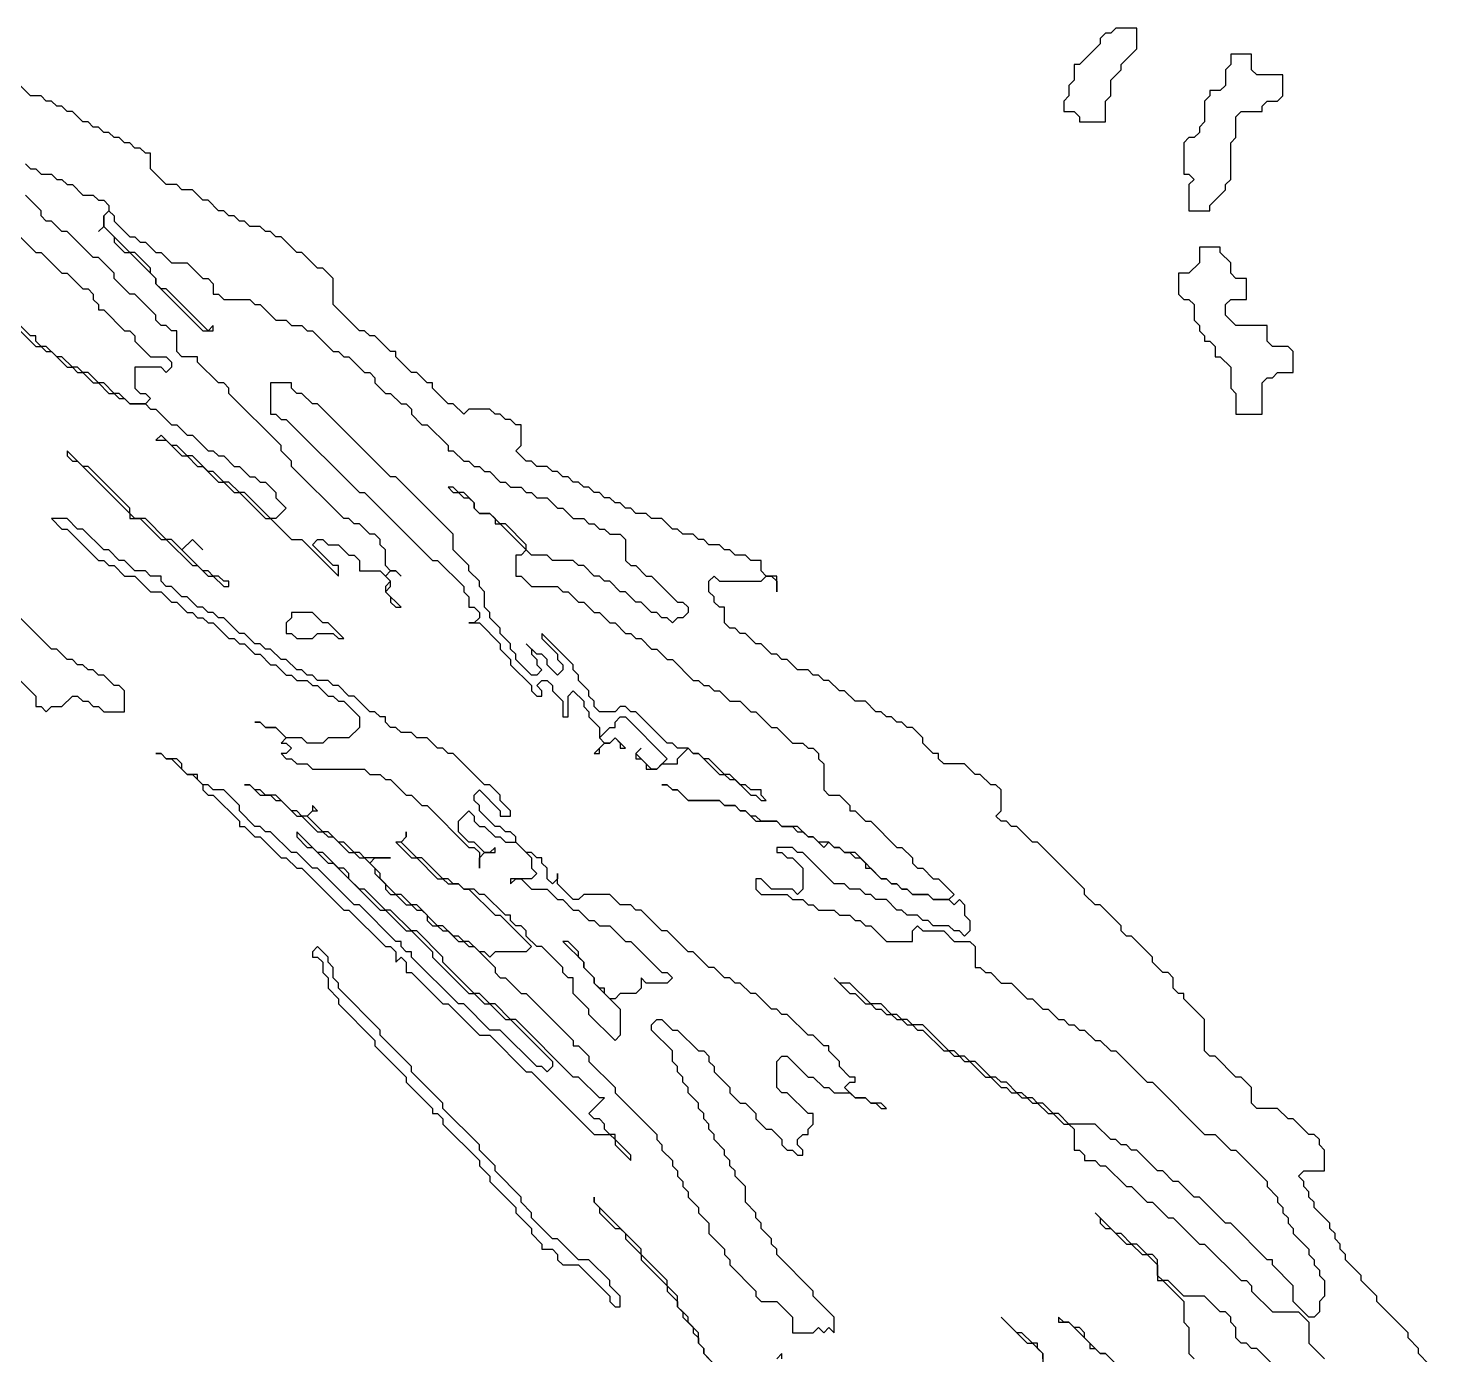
# Model space of a CAD drawing. Header units: metres. Extents: x 0 to 500, y 0 to 703.
# Drawn here: x 241.69 to 275.25, y 601.59 to 633.38 of the extents above; entities that cross this region are included whole.
import ezdxf

# ---------------------------------------------------------------- set-up
doc = ezdxf.new("R2010")
doc.units = ezdxf.units.M

msp = doc.modelspace()

# ---------------------------------------------------------------- linework, layer by layer
for points in [[(267.75, 633.375), (267.625, 633.25), (267.5, 633.25), (267.375, 633.125), (267.375, 633), (266.875, 632.5), (266.75, 632.5), (266.75, 632.125), (266.625, 632), (266.625, 631.75), (266.5, 631.625), (266.5, 631.375), (266.75, 631.375), (266.875, 631.25), (266.875, 631.125), (267.5, 631.125), (267.5, 631.625), (267.625, 631.75), (267.625, 632.125), (267.875, 632.375), (267.875, 632.5), (268.25, 632.875), (268.25, 633.375)], [(270.5, 632.75), (270.5, 632.5), (270.375, 632.375), (270.375, 632), (270.25, 631.875), (270, 631.875), (270, 631.75), (269.875, 631.625), (269.875, 631.125), (269.75, 631), (269.75, 630.875), (269.625, 630.75), (269.5, 630.75), (269.375, 630.625), (269.375, 629.875), (269.5, 629.875), (269.625, 629.75), (269.5, 629.625), (269.5, 629), (270, 629), (270, 629.125), (270.375, 629.5), (270.375, 629.625), (270.5, 629.75), (270.5, 630.625), (270.625, 630.75), (270.625, 631.25), (270.75, 631.375), (271.25, 631.375), (271.25, 631.5), (271.375, 631.625), (271.625, 631.625), (271.75, 631.75), (271.75, 632.25), (271.125, 632.25), (271, 632.375), (271, 632.75)], [(269.75, 628.125), (269.75, 627.75), (269.5, 627.5), (269.25, 627.5), (269.25, 627), (269.375, 626.875), (269.5, 626.875), (269.625, 626.75), (269.625, 626.375), (269.75, 626.25), (269.75, 626.125), (269.875, 626), (269.875, 625.875), (270, 625.875), (270.125, 625.75), (270.125, 625.5), (270.25, 625.5), (270.5, 625.25), (270.5, 624.75), (270.625, 624.625), (270.625, 624.125), (271.25, 624.125), (271.25, 624.875), (271.375, 625), (271.5, 625), (271.625, 625.125), (272, 625.125), (272, 625.625), (271.875, 625.75), (271.5, 625.75), (271.375, 625.875), (271.375, 626.25), (270.625, 626.25), (270.375, 626.5), (270.375, 626.75), (270.5, 626.875), (270.875, 626.875), (270.875, 627.375), (270.625, 627.375), (270.5, 627.5), (270.5, 627.75), (270.25, 628), (270.25, 628.125)], [(247.5, 624.875), (247.5, 624.125), (247.625, 624.125), (247.75, 624), (247.875, 624), (249.625, 622.25), (249.75, 622.25), (251.375, 620.625), (251.5, 620.625), (252.125, 620), (252.125, 619.875), (252.25, 619.75), (252.25, 619.5), (252.375, 619.5), (252.5, 619.375), (252.5, 619.25), (252.375, 619.125), (252.25, 619.125), (252.5, 619.125), (253, 618.625), (253, 618.5), (253.25, 618.25), (253.25, 618.125), (253.75, 617.625), (253.75, 617.5), (253.875, 617.375), (254, 617.375), (254, 617.5), (253.875, 617.625), (254, 617.75), (254.125, 617.75), (254.25, 617.625), (254.25, 617.5), (254.5, 617.25), (254.5, 616.875), (254.625, 616.875), (254.625, 617.375), (254.75, 617.5), (255, 617.25), (255, 617.125), (255.125, 617), (255.125, 616.875), (255.375, 616.625), (255.375, 616.375), (255.5, 616.25), (255.25, 616), (255.375, 616), (255.375, 616.125), (255.5, 616.25), (255.625, 616.25), (255.75, 616.375), (255.875, 616.25), (255.875, 616.125), (256, 616.125), (255.75, 616.375), (255.625, 616.25), (255.5, 616.25), (255.375, 616.375), (255.625, 616.625), (255.75, 616.625), (255.75, 616.75), (255.875, 616.875), (256, 616.875), (257, 615.875), (256.75, 615.625), (256.625, 615.625), (256.25, 616), (256.375, 616.125), (256.25, 616), (256.25, 615.875), (256.375, 615.875), (256.5, 615.75), (256.5, 615.625), (256.75, 615.625), (256.875, 615.75), (257.25, 615.75), (257.25, 615.875), (257.5, 616.125), (257.625, 616), (257.75, 616), (258.25, 615.5), (258.375, 615.5), (258.5, 615.375), (258.625, 615.375), (259, 615), (259.125, 615), (259.25, 614.875), (259.375, 614.875), (259.25, 615), (259.25, 615.125), (259, 615.125), (258.875, 615.25), (258.75, 615.25), (258.5, 615.5), (258.375, 615.5), (258, 615.875), (257.875, 615.875), (257.75, 616), (257.625, 616), (257.5, 616.125), (257.25, 616.125), (257.125, 616.25), (257, 616.25), (256.25, 617), (256.125, 617), (256, 617.125), (255.875, 617.125), (255.75, 617), (255.375, 617), (255.25, 617.125), (255.25, 617.25), (255.125, 617.375), (255.125, 617.5), (254.875, 617.75), (254.875, 617.875), (254.75, 618), (254.75, 618.125), (254, 618.875), (254, 618.75), (254.375, 618.375), (254.375, 618.25), (254.5, 618.125), (254.5, 618), (254.375, 617.875), (254.125, 618.125), (254.125, 618.25), (254, 618.375), (253.875, 618.375), (253.625, 618.625), (253.75, 618.5), (253.75, 618.375), (253.875, 618.25), (253.875, 618.125), (254, 618), (253.875, 617.875), (253.75, 617.875), (253.375, 618.25), (253.375, 618.375), (253.25, 618.5), (253.25, 618.625), (253, 618.875), (253, 619), (252.75, 619.25), (252.75, 619.375), (252.625, 619.5), (252.625, 619.875), (252.5, 620), (252.5, 620.125), (252.25, 620.375), (252.25, 620.5), (251.875, 620.875), (251.875, 621.25), (250.5, 622.625), (250.375, 622.625), (248.625, 624.375), (248.5, 624.375), (248.25, 624.625), (248.125, 624.625), (248, 624.75), (248, 624.875)], [(242.625, 623.25), (242.625, 623.125), (242.75, 623), (242.875, 623), (244.125, 621.75), (244.125, 621.625), (244.375, 621.625), (244.875, 621.125), (245, 621.125), (245.625, 620.5), (245.75, 620.5), (246, 620.25), (246.125, 620.25), (246.375, 620), (246.5, 620), (246.5, 620.125), (246.375, 620.125), (246.25, 620.25), (246.125, 620.25), (246, 620.375), (245.875, 620.375), (245.375, 620.875), (245.625, 621.125), (245.875, 620.875), (245.625, 621.125), (245.375, 620.875), (245.125, 621.125), (245, 621.125), (244.5, 621.625), (244.25, 621.625), (244.125, 621.75), (244.125, 621.875), (243.125, 622.875), (243, 622.875)], [(242.25, 621.625), (242.5, 621.375), (242.625, 621.375), (243.375, 620.625), (243.5, 620.625), (243.625, 620.5), (243.75, 620.5), (244, 620.25), (244.25, 620.25), (244.625, 619.875), (244.875, 619.875), (245.125, 619.625), (245.25, 619.625), (245.5, 619.375), (245.625, 619.375), (245.75, 619.25), (245.875, 619.25), (246, 619.125), (246.125, 619.125), (246.5, 618.75), (246.625, 618.75), (246.75, 618.625), (246.875, 618.625), (247.125, 618.375), (247.25, 618.375), (247.5, 618.125), (247.625, 618.125), (247.875, 617.875), (248, 617.875), (248.125, 617.75), (248.375, 617.75), (248.5, 617.625), (248.625, 617.625), (248.875, 617.375), (249, 617.375), (249.125, 617.25), (249.25, 617.25), (249.625, 616.875), (249.625, 616.625), (249.375, 616.375), (248.875, 616.375), (248.75, 616.25), (248.375, 616.25), (248.25, 616.375), (247.875, 616.375), (247.625, 616.625), (247.375, 616.625), (247.25, 616.75), (247.125, 616.75), (247.25, 616.75), (247.375, 616.625), (247.625, 616.625), (247.875, 616.375), (247.75, 616.25), (247.875, 616.25), (248, 616.125), (247.875, 616), (247.75, 616), (247.875, 615.875), (248, 615.875), (248.125, 615.75), (248.375, 615.75), (248.5, 615.625), (249.75, 615.625), (249.875, 615.5), (250.125, 615.5), (250.25, 615.375), (250.375, 615.375), (250.75, 615), (250.875, 615), (251.125, 614.75), (251.25, 614.75), (252.25, 613.75), (252.375, 613.75), (252.5, 613.625), (252.5, 613.25), (252.5, 613.5), (252.625, 613.625), (252.875, 613.625), (252.875, 613.75), (252.75, 613.625), (252.625, 613.625), (252.375, 613.875), (252.25, 613.875), (252, 614.125), (252, 614.375), (252.25, 614.625), (252.375, 614.5), (252.375, 614.375), (252.5, 614.25), (252.625, 614.25), (252.875, 614), (253, 614), (253.125, 613.875), (253.375, 613.875), (253.75, 613.5), (253.75, 613.25), (253.875, 613.125), (253.75, 613), (253.25, 613), (253.25, 612.875), (253.375, 613), (253.5, 613), (253.75, 612.75), (254.125, 612.75), (254.375, 612.5), (254.5, 612.5), (254.75, 612.25), (254.875, 612.25), (255.125, 612), (255.25, 612), (255.375, 611.875), (255.625, 611.875), (256, 611.5), (256.125, 611.5), (256.875, 610.75), (257, 610.75), (257.125, 610.625), (257, 610.5), (256.5, 610.5), (256.375, 610.625), (256.375, 610.375), (256.25, 610.25), (255.875, 610.25), (255.75, 610.125), (255.625, 610.125), (255.5, 610.25), (255.5, 610.375), (255.375, 610.375), (255.25, 610.5), (255.25, 610.625), (255, 610.875), (255, 611), (254.875, 611.125), (254.875, 611.25), (254.625, 611.5), (254.5, 611.5), (255, 611), (255, 610.875), (255.25, 610.625), (255.25, 610.5), (255.875, 609.875), (255.875, 609.25), (255.75, 609.125), (255.125, 609.75), (255.125, 609.875), (254.75, 610.25), (254.75, 610.625), (254.625, 610.625), (254.5, 610.75), (254.5, 610.875), (254, 611.375), (253.875, 611.375), (253.625, 611.625), (253.625, 611.75), (253.5, 611.875), (253.375, 611.875), (253.25, 612), (253.25, 612.125), (253.125, 612.125), (252.625, 612.625), (252.5, 612.625), (252.375, 612.75), (252.125, 612.75), (252, 612.875), (251.875, 612.875), (251.75, 613), (251.625, 613), (251.125, 613.5), (251, 613.5), (250.625, 613.875), (250.75, 614), (250.75, 614.125), (250.75, 614), (250.625, 613.875), (250.5, 613.875), (250.875, 613.5), (251, 613.5), (251.5, 613), (251.625, 613), (251.75, 612.875), (252, 612.875), (252.125, 612.75), (252.25, 612.75), (252.875, 612.125), (253, 612.125), (253.75, 611.375), (253.625, 611.25), (252.875, 611.25), (252.75, 611.125), (252.625, 611.25), (252.5, 611.25), (252.25, 611.5), (252.125, 611.5), (252, 611.625), (251.875, 611.625), (251.625, 611.875), (251.5, 611.875), (251, 612.375), (250.875, 612.375), (250.625, 612.625), (250.5, 612.625), (250.125, 613), (250.125, 613.125), (249.875, 613.375), (250, 613.5), (250.375, 613.5), (249.75, 613.5), (249.625, 613.625), (249.5, 613.625), (249.25, 613.875), (249.125, 613.875), (248.875, 614.125), (248.75, 614.125), (248.375, 614.5), (248.5, 614.625), (248.625, 614.625), (248.5, 614.75), (248.5, 614.625), (248.375, 614.5), (248.25, 614.5), (248.125, 614.625), (248, 614.625), (247.625, 615), (247.375, 615), (247.25, 615.125), (247.125, 615.125), (247, 615.25), (246.875, 615.25), (247, 615.25), (247.25, 615), (247.5, 615), (247.625, 614.875), (247.75, 614.875), (248.125, 614.5), (248.25, 614.5), (248.625, 614.125), (248.75, 614.125), (248.875, 614), (249, 614), (249.375, 613.625), (249.5, 613.625), (249.625, 613.5), (249.75, 613.5), (250, 613.25), (250, 613.125), (250.25, 612.875), (250.25, 612.75), (250.375, 612.625), (250.5, 612.625), (250.75, 612.375), (250.875, 612.375), (251, 612.25), (251.125, 612.25), (251.25, 612.125), (251.25, 612), (251.375, 611.875), (251.5, 611.875), (251.625, 611.75), (251.75, 611.75), (252, 611.5), (252.125, 611.5), (252.25, 611.375), (252.375, 611.375), (252.875, 610.875), (252.875, 610.75), (253, 610.625), (253.125, 610.625), (253.5, 610.25), (253.625, 610.25), (254.75, 609.125), (254.75, 609), (254.875, 609), (255.125, 608.75), (255.125, 608.625), (255.75, 608), (255.75, 607.875), (256.75, 606.875), (256.75, 606.75), (256.875, 606.625), (256.875, 606.5), (257.125, 606.25), (257.125, 606.125), (257.25, 606), (257.25, 605.875), (257.375, 605.75), (257.375, 605.625), (257.5, 605.5), (257.5, 605.375), (257.75, 605.125), (257.75, 605), (258, 604.75), (258, 604.5), (258.375, 604.125), (258.375, 604), (258.5, 603.875), (258.5, 603.75), (259.125, 603.125), (259.125, 603), (259.25, 602.875), (259.625, 602.875), (260, 602.5), (260, 602.125), (260.5, 602.125), (260.625, 602.25), (260.75, 602.125), (260.875, 602.25), (261, 602.125), (261, 602.5), (260.5, 603), (260.5, 603.125), (259.625, 604), (259.625, 604.125), (259.5, 604.25), (259.5, 604.375), (259.25, 604.625), (259.25, 604.75), (259.125, 604.875), (259.125, 605), (258.875, 605.25), (258.875, 605.625), (258.625, 605.875), (258.625, 606), (258.5, 606.125), (258.5, 606.25), (258.375, 606.375), (258.375, 606.5), (258.125, 606.75), (258.125, 606.875), (258, 607), (258, 607.125), (257.875, 607.25), (257.875, 607.375), (257.75, 607.5), (257.75, 607.625), (257.5, 607.875), (257.5, 608), (257.375, 608.125), (257.375, 608.25), (257.25, 608.375), (257.25, 608.5), (257.125, 608.625), (257.125, 608.875), (256.625, 609.375), (256.625, 609.5), (256.75, 609.625), (256.875, 609.625), (257.125, 609.375), (257.25, 609.375), (257.75, 608.875), (257.875, 608.875), (258, 608.75), (258, 608.625), (258.125, 608.5), (258.125, 608.375), (258.5, 608), (258.5, 607.875), (258.75, 607.625), (258.875, 607.625), (259.125, 607.375), (259.125, 607.25), (259.375, 607), (259.5, 607), (259.75, 606.75), (259.75, 606.625), (259.875, 606.5), (260, 606.5), (260.125, 606.375), (260.25, 606.375), (260.25, 606.5), (260.125, 606.625), (260.125, 606.75), (260.25, 606.875), (260.375, 606.875), (260.375, 607), (260.5, 607.125), (260.5, 607.375), (260.375, 607.375), (259.875, 607.875), (259.75, 607.875), (259.625, 608), (259.625, 608.625), (259.75, 608.75), (259.875, 608.75), (260.375, 608.25), (260.5, 608.25), (260.75, 608), (260.875, 608), (261, 607.875), (261.375, 607.875), (261.5, 607.75), (261.75, 607.75), (261.875, 607.625), (262, 607.625), (262.125, 607.5), (262.25, 607.5), (262.125, 607.625), (261.875, 607.625), (261.75, 607.75), (261.5, 607.75), (261.25, 608), (261.375, 608.125), (261.5, 608.125), (261.5, 608.25), (261.375, 608.25), (261.125, 608.5), (261.125, 608.625), (260.875, 608.875), (260.875, 609), (260.75, 609), (260.5, 609.25), (260.375, 609.25), (259.875, 609.75), (259.75, 609.75), (259.625, 609.875), (259.5, 609.875), (259.125, 610.25), (259, 610.25), (258.75, 610.5), (258.625, 610.5), (258.5, 610.625), (258.375, 610.625), (258.125, 610.875), (258, 610.875), (257.625, 611.25), (257.5, 611.25), (257, 611.75), (256.875, 611.75), (256.375, 612.25), (256.25, 612.25), (256.125, 612.375), (255.875, 612.375), (255.625, 612.625), (255, 612.625), (254.875, 612.5), (254.75, 612.5), (254.375, 612.875), (254.375, 613.125), (254.375, 613), (254.25, 612.875), (254.125, 613), (254.125, 613.25), (254, 613.375), (254, 613.5), (253.875, 613.5), (253.75, 613.625), (253.625, 613.625), (253.375, 613.875), (253.375, 614), (253.25, 614.125), (253.125, 614.125), (253, 614.25), (252.875, 614.25), (252.5, 614.625), (252.5, 614.75), (252.375, 614.875), (252.375, 615), (252.5, 615.125), (253, 614.625), (253, 614.5), (253.25, 614.5), (253.25, 614.625), (253, 614.875), (253, 615), (252.75, 615.25), (252.625, 615.25), (251.875, 616), (251.75, 616), (251.625, 616.125), (251.5, 616.125), (251.25, 616.375), (251, 616.375), (250.875, 616.5), (250.625, 616.5), (250.5, 616.625), (250.375, 616.625), (250.25, 616.75), (250.25, 616.875), (250.125, 616.875), (250, 617), (249.875, 617), (249.5, 617.375), (249.375, 617.375), (249.125, 617.625), (249, 617.625), (248.875, 617.75), (248.625, 617.75), (248.5, 617.875), (248.375, 617.875), (248.25, 618), (248.125, 618), (247.875, 618.25), (247.75, 618.25), (247.5, 618.5), (247.375, 618.5), (247.25, 618.625), (247.125, 618.625), (246.875, 618.875), (246.75, 618.875), (246.375, 619.25), (246.25, 619.25), (246.125, 619.375), (246, 619.375), (245.875, 619.5), (245.75, 619.5), (245.5, 619.75), (245.375, 619.75), (245.125, 620), (245, 620), (244.875, 620.125), (244.875, 620.25), (244.625, 620.25), (244.5, 620.375), (244.25, 620.375), (244, 620.625), (243.875, 620.625), (243.625, 620.875), (243.5, 620.875), (243, 621.375), (242.875, 621.375), (242.625, 621.625)], [(248, 619.375), (248, 619.25), (247.875, 619.125), (247.875, 618.875), (248, 618.875), (248.125, 618.75), (248.5, 618.75), (248.625, 618.875), (249, 618.875), (249.125, 618.75), (249.25, 618.75), (248.875, 619.125), (248.75, 619.125), (248.5, 619.375)], [(244.75, 616), (244.875, 616), (245, 615.875), (245.125, 615.875), (245.5, 615.5), (245.625, 615.5), (245.875, 615.25), (245.875, 615.125), (246, 615), (246.125, 615), (246.75, 614.375), (246.75, 614.25), (246.875, 614.25), (247.125, 614), (247.25, 614), (247.75, 613.5), (247.875, 613.5), (248.125, 613.25), (248.25, 613.25), (249.25, 612.25), (249.375, 612.25), (250.25, 611.375), (250.375, 611.375), (250.5, 611.25), (250.5, 611), (250.625, 611.125), (250.75, 611), (250.75, 610.75), (250.875, 610.75), (251.625, 610), (251.75, 610), (252.5, 609.25), (252.75, 609.25), (253.625, 608.375), (253.75, 608.375), (255.25, 606.875), (255.625, 606.875), (255.75, 606.75), (255.75, 606.625), (256.125, 606.25), (256.125, 606.375), (255.75, 606.75), (255.75, 606.875), (255.625, 606.875), (255.5, 607), (255.5, 607.125), (255.375, 607.25), (255.25, 607.25), (255.125, 607.375), (255.5, 607.75), (255.375, 607.75), (254.875, 608.25), (254.75, 608.25), (253.375, 609.625), (253.25, 609.625), (252.875, 610), (252.75, 610), (252.5, 610.25), (252.375, 610.25), (251.625, 611), (251.625, 611.125), (251, 611.75), (250.875, 611.75), (250.375, 612.25), (250.25, 612.25), (249.75, 612.75), (249.625, 612.75), (249.375, 613), (249.375, 613.125), (249.25, 613.25), (249.125, 613.25), (248.75, 613.625), (248.625, 613.625), (248.125, 614.125), (248.125, 614), (248.375, 613.75), (248.5, 613.75), (248.875, 613.375), (249, 613.375), (250.125, 612.25), (250.25, 612.25), (250.75, 611.75), (250.875, 611.75), (251.375, 611.25), (251.375, 611.125), (252.25, 610.25), (252.375, 610.25), (252.625, 610), (252.75, 610), (253.125, 609.625), (253.25, 609.625), (254.25, 608.625), (254.25, 608.5), (254.125, 608.375), (254, 608.5), (253.875, 608.5), (253, 609.375), (252.75, 609.375), (252.125, 610), (252, 610), (250.875, 611.125), (250.875, 611.25), (250.75, 611.25), (250.625, 611.375), (250.625, 611.5), (250.5, 611.5), (249.625, 612.375), (249.5, 612.375), (248.625, 613.25), (248.5, 613.25), (248.125, 613.625), (248, 613.625), (247.5, 614.125), (247.375, 614.125), (247.25, 614.25), (247.125, 614.25), (246.75, 614.625), (246.75, 614.75), (246.375, 615.125), (246.125, 615.125), (246, 615.25), (245.875, 615.25), (245.75, 615.375), (245.75, 615.5), (245.5, 615.5), (245.375, 615.625), (245.375, 615.75), (245.25, 615.875), (245, 615.875), (244.875, 616)], [(248.625, 611.375), (248.5, 611.25), (248.5, 611.125), (248.625, 611.125), (248.75, 611), (248.75, 610.75), (248.875, 610.625), (248.875, 610.375), (249.125, 610.125), (249.125, 610), (250, 609.125), (250, 609), (250.75, 608.25), (250.75, 608.125), (251.375, 607.5), (251.375, 607.375), (251.5, 607.375), (251.625, 607.25), (251.625, 607.125), (252.5, 606.25), (252.5, 606.125), (252.75, 605.875), (252.75, 605.75), (253.375, 605.125), (253.375, 605), (253.75, 604.625), (253.75, 604.5), (254, 604.25), (254, 604.125), (254.25, 604.125), (254.375, 604), (254.375, 603.875), (254.5, 603.75), (254.875, 603.75), (255.625, 603), (255.625, 602.875), (255.75, 602.75), (255.875, 602.75), (255.875, 603), (255.625, 603.25), (255.625, 603.375), (255.125, 603.875), (254.875, 603.875), (254.375, 604.375), (254.25, 604.375), (253.75, 604.875), (253.75, 605), (253.5, 605.25), (253.5, 605.375), (252.875, 606), (252.875, 606.125), (252.5, 606.5), (252.5, 606.625), (251.625, 607.5), (251.625, 607.625), (250.875, 608.375), (250.875, 608.5), (250.125, 609.25), (250.125, 609.375), (249.125, 610.375), (249.125, 610.5), (249, 610.625), (249, 610.875), (248.875, 611), (248.875, 611.125)]]:
    msp.add_lwpolyline(points, close=True)
for points in [[(275.25, 601.375), (275, 601.625), (275, 601.75), (274.75, 602), (274.75, 602.125), (274, 602.875), (274, 603), (273.625, 603.375), (273.625, 603.5), (273.25, 603.875), (273.25, 604), (273.125, 604.125), (273.125, 604.25), (273, 604.375), (273, 604.5), (272.875, 604.625), (272.875, 604.75), (272.5, 605.125), (272.5, 605.25), (272.375, 605.375), (272.375, 605.5), (272.25, 605.625), (272.25, 605.75), (272.125, 605.875), (272.25, 606), (272.75, 606), (272.75, 606.5), (272.625, 606.625), (272.625, 606.75), (272.5, 606.875), (272.375, 606.875), (272, 607.25), (271.875, 607.25), (271.625, 607.5), (271.125, 607.5), (271, 607.625), (271, 608), (270.75, 608.25), (270.625, 608.25), (270.125, 608.75), (270, 608.75), (269.875, 608.875), (269.875, 609.625), (269.375, 610.125), (269.375, 610.25), (269.25, 610.25), (269.125, 610.375), (269.125, 610.625), (269, 610.75), (268.875, 610.75), (268.625, 611), (268.625, 611.125), (268.125, 611.625), (268, 611.625), (267.875, 611.75), (267.875, 611.875), (267.375, 612.375), (267.25, 612.375), (267, 612.625), (267, 612.75), (265.875, 613.875), (265.75, 613.875), (265.375, 614.25), (265.25, 614.25), (265.125, 614.375), (265, 614.375), (264.875, 614.5), (265, 614.625), (265, 615.125), (264.875, 615.25), (264.75, 615.25), (264.5, 615.5), (264.375, 615.5), (264.125, 615.75), (263.625, 615.75), (263.5, 615.875), (263.5, 616), (263.375, 616), (263.125, 616.25), (263.125, 616.375), (262.875, 616.625), (262.75, 616.625), (262.625, 616.75), (262.5, 616.75), (262.375, 616.875), (262.25, 616.875), (262.125, 617), (262, 617), (261.75, 617.25), (261.5, 617.25), (261.25, 617.5), (261.125, 617.5), (260.875, 617.75), (260.75, 617.75), (260.625, 617.875), (260.5, 617.875), (260.375, 618), (260.125, 618), (259.875, 618.25), (259.75, 618.25), (259.625, 618.375), (259.5, 618.375), (259.25, 618.625), (259.125, 618.625), (258.875, 618.875), (258.75, 618.875), (258.625, 619), (258.5, 619), (258.375, 619.125), (258.375, 619.5), (258.25, 619.5), (258.125, 619.625), (258.125, 619.75), (258, 619.875), (258, 620.125), (258.125, 620.25), (258.25, 620.125), (259.25, 620.125), (259.375, 620.25), (259.5, 620.25), (259.625, 620.125), (259.625, 619.875), (259.625, 620.25), (259.375, 620.25), (259.25, 620.375), (259.25, 620.625), (259, 620.625), (258.875, 620.75), (258.625, 620.75), (258.5, 620.875), (258.375, 620.875), (258.25, 621), (258, 621), (257.875, 621.125), (257.75, 621.125), (257.625, 621.25), (257.375, 621.25), (257.25, 621.375), (257.125, 621.375), (256.875, 621.625), (256.625, 621.625), (256.5, 621.75), (256.25, 621.75), (256.125, 621.875), (256, 621.875), (255.875, 622), (255.75, 622), (255.625, 622.125), (255.5, 622.125), (255.375, 622.25), (255.25, 622.25), (255.125, 622.375), (255, 622.375), (254.875, 622.5), (254.75, 622.5), (254.625, 622.625), (254.5, 622.625), (254.375, 622.75), (254.25, 622.75), (254.125, 622.875), (253.875, 622.875), (253.75, 623), (253.625, 623), (253.375, 623.25), (253.5, 623.375), (253.5, 623.875), (253.375, 623.875), (253.25, 624), (253.125, 624), (253, 624.125), (252.875, 624.125), (252.75, 624.25), (252.25, 624.25), (252.125, 624.125), (251.875, 624.375), (251.75, 624.375), (251.375, 624.75), (251.375, 624.875), (251.25, 624.875), (251, 625.125), (250.875, 625.125), (250.5, 625.5), (250.5, 625.625), (250.375, 625.625), (250, 626), (249.875, 626), (249.75, 626.125), (249.625, 626.125), (249, 626.75), (249, 627.375), (248.75, 627.625), (248.625, 627.625), (248.25, 628), (248.125, 628), (247.75, 628.375), (247.625, 628.375), (247.5, 628.5), (247.375, 628.5), (247.25, 628.625), (247, 628.625), (246.875, 628.75), (246.75, 628.75), (246.625, 628.875), (246.5, 628.875), (246.375, 629), (246.25, 629), (246, 629.25), (245.875, 629.25), (245.625, 629.5), (245.375, 629.5), (245.25, 629.625), (245, 629.625), (244.625, 630), (244.625, 630.375), (244.5, 630.375), (244.375, 630.5), (244.25, 630.5), (244.125, 630.625), (244, 630.625), (243.875, 630.75), (243.75, 630.75), (243.625, 630.875), (243.5, 630.875), (243.375, 631), (243.25, 631), (243.125, 631.125), (243, 631.125), (242.75, 631.375), (242.625, 631.375), (242.5, 631.5), (242.375, 631.5), (242.25, 631.625), (242.125, 631.625), (242, 631.75), (241.75, 631.75), (241.5, 632)], [(241.625, 630.125), (241.75, 630), (241.875, 630), (242, 629.875), (242.25, 629.875), (242.375, 629.75), (242.5, 629.75), (242.625, 629.625), (242.75, 629.625), (243, 629.375), (243.25, 629.375), (243.375, 629.25), (243.5, 629.25), (243.625, 629.125), (243.625, 629), (243.5, 628.875), (243.5, 628.625), (243.375, 628.5), (243.5, 628.625), (243.75, 628.375), (243.75, 628.25), (244, 628), (244.125, 628), (244.75, 627.375), (244.75, 627.25), (245.875, 626.125), (246.125, 626.125), (246.125, 626.25), (246, 626.125), (245, 627.125), (244.875, 627.125), (244.75, 627.25), (244.75, 627.375), (244.625, 627.5), (244.625, 627.625), (244.25, 628), (244.125, 628), (243.5, 628.625), (243.5, 628.875), (243.625, 629), (243.75, 628.875), (243.75, 628.75), (244.125, 628.375), (244.25, 628.375), (244.375, 628.25), (244.5, 628.25), (244.75, 628), (244.875, 628), (245.125, 627.75), (245.5, 627.75), (245.875, 627.375), (246, 627.375), (246.125, 627.25), (246.125, 627), (246.25, 627), (246.375, 626.875), (247, 626.875), (247.125, 626.75), (247.25, 626.75), (247.625, 626.375), (247.875, 626.375), (248, 626.25), (248.25, 626.25), (248.375, 626.125), (248.5, 626.125), (249, 625.625), (249.125, 625.625), (249.25, 625.5), (249.375, 625.5), (249.75, 625.125), (249.875, 625.125), (250, 625), (250, 624.875), (250.25, 624.625), (250.375, 624.625), (250.625, 624.375), (250.75, 624.375), (250.875, 624.25), (250.875, 624.125), (251.125, 623.875), (251.25, 623.875), (251.75, 623.375), (251.75, 623.25), (251.875, 623.25), (252.125, 623), (252.25, 623), (252.375, 622.875), (252.5, 622.875), (252.625, 622.75), (252.75, 622.75), (253, 622.5), (253.125, 622.5), (253.25, 622.375), (253.5, 622.375), (253.625, 622.25), (253.75, 622.25), (253.875, 622.125), (254.125, 622.125), (254.375, 621.875), (254.5, 621.875), (254.75, 621.625), (255, 621.625), (255.125, 621.5), (255.25, 621.5), (255.375, 621.375), (255.5, 621.375), (255.625, 621.25), (255.875, 621.25), (256, 621.125), (256, 620.625), (256.125, 620.5), (256.25, 620.5), (256.5, 620.25), (256.625, 620.25), (257.25, 619.625), (257.375, 619.625), (257.5, 619.5), (257.5, 619.375), (257.375, 619.25), (257.25, 619.25), (257.125, 619.125), (257, 619.25), (256.875, 619.25), (256.75, 619.375), (256.625, 619.375), (256.375, 619.625), (256.25, 619.625), (256, 619.875), (255.875, 619.875), (255.625, 620.125), (255.5, 620.125), (255.375, 620.25), (255.25, 620.25), (255, 620.5), (254.875, 620.5), (254.75, 620.625), (254.25, 620.625), (254.125, 620.75), (253.75, 620.75), (253.625, 620.875), (253.625, 621), (253.125, 621.5), (253, 621.5), (252.75, 621.75), (252.5, 621.75), (252.375, 621.875), (252.375, 622), (252.125, 622.25), (252, 622.25), (251.875, 622.375), (251.75, 622.375), (251.875, 622.25), (252, 622.25), (252.125, 622.125), (252.25, 622.125), (252.375, 622), (252.375, 621.875), (252.5, 621.75), (252.75, 621.75), (252.875, 621.625), (252.875, 621.5), (253, 621.5), (253.625, 620.875), (253.5, 620.75), (253.375, 620.75), (253.375, 620.25), (253.5, 620.25), (253.75, 620), (254.375, 620), (254.5, 619.875), (254.625, 619.875), (254.875, 619.625), (255, 619.625), (255.25, 619.375), (255.375, 619.375), (255.625, 619.125), (255.75, 619.125), (256, 618.875), (256.125, 618.875), (256.25, 618.75), (256.375, 618.75), (256.625, 618.5), (256.75, 618.5), (257, 618.25), (257.125, 618.25), (257.625, 617.75), (257.75, 617.75), (257.875, 617.625), (258, 617.625), (258.125, 617.5), (258.25, 617.5), (258.5, 617.25), (258.75, 617.25), (259, 617), (259.125, 617), (259.5, 616.625), (259.625, 616.625), (260, 616.25), (260.25, 616.25), (260.375, 616.125), (260.5, 616.125), (260.625, 616), (260.625, 615.875), (260.75, 615.75), (260.75, 615.125), (260.875, 615), (261.125, 615), (261.375, 614.75), (261.375, 614.625), (261.5, 614.625), (261.75, 614.375), (261.875, 614.375), (262.5, 613.75), (262.625, 613.75), (262.875, 613.5), (262.875, 613.375), (263, 613.25), (263.125, 613.25), (263.375, 613), (263.5, 613), (263.875, 612.625), (263.75, 612.5), (263.375, 612.5), (263.25, 612.625), (262.875, 612.625), (262.75, 612.75), (262.625, 612.75), (262.5, 612.875), (262.375, 612.875), (262.25, 613), (262.125, 613), (261.5, 613.625), (261.25, 613.625), (261.125, 613.75), (261, 613.75), (260.875, 613.875), (260.625, 613.875), (260.5, 614), (260.375, 614), (260.125, 614.25), (259.75, 614.25), (259.625, 614.375), (259.25, 614.375), (259.125, 614.5), (259, 614.5), (258.875, 614.625), (258.75, 614.625), (258.625, 614.75), (258.375, 614.75), (258.25, 614.875), (257.5, 614.875), (257.25, 615.125), (257.125, 615.125), (257, 615.25), (256.875, 615.25), (257, 615.25), (257.125, 615.125), (257.25, 615.125), (257.5, 614.875), (258.25, 614.875), (258.375, 614.75), (258.625, 614.75), (258.75, 614.625), (258.875, 614.625), (259.125, 614.375), (259.625, 614.375), (259.75, 614.25), (260, 614.25), (260.125, 614.125), (260.25, 614.125), (260.375, 614), (260.5, 614), (260.75, 613.75), (260.875, 613.875), (261, 613.75), (261.125, 613.75), (261.25, 613.625), (261.375, 613.625), (261.5, 613.5), (261.625, 613.5), (261.75, 613.375), (261.75, 613.25), (261.875, 613.25), (262.125, 613), (262.25, 613), (262.375, 612.875), (262.5, 612.875), (262.625, 612.75), (262.75, 612.75), (262.875, 612.625), (263.25, 612.625), (263.375, 612.5), (263.75, 612.5), (263.875, 612.375), (264, 612.5), (264.125, 612.375), (264.125, 612.125), (264.25, 612), (264.25, 611.75), (264.125, 611.625), (264, 611.75), (263.875, 611.75), (263.75, 611.875), (263.375, 611.875), (263.25, 612), (263.125, 612), (263, 612.125), (262.75, 612.125), (262.625, 612.25), (262.5, 612.25), (262.25, 612.5), (262, 612.5), (261.875, 612.625), (261.75, 612.625), (261.625, 612.75), (261.375, 612.75), (261.25, 612.875), (261, 612.875), (260.25, 613.625), (260.125, 613.625), (260, 613.75), (259.625, 613.75), (259.625, 613.625), (259.75, 613.625), (259.875, 613.5), (260, 613.5), (260.25, 613.25), (260.25, 612.75), (260.125, 612.625), (260, 612.75), (259.5, 612.75), (259.25, 613), (259.125, 613), (259.125, 612.75), (259.25, 612.625), (259.875, 612.625), (260, 612.5), (260.25, 612.5), (260.375, 612.375), (260.5, 612.375), (260.625, 612.25), (261, 612.25), (261.125, 612.125), (261.375, 612.125), (261.5, 612), (261.625, 612), (261.75, 611.875), (261.875, 611.875), (262.25, 611.5), (262.875, 611.5), (262.875, 611.75), (263, 611.875), (263.125, 611.75), (263.625, 611.75), (263.875, 611.5), (264.25, 611.5), (264.375, 611.375), (264.375, 610.875), (264.5, 610.875), (264.625, 610.75), (264.75, 610.75), (265, 610.5), (265.25, 610.5), (265.625, 610.125), (265.75, 610.125), (266, 609.875), (266.125, 609.875), (266.375, 609.625), (266.5, 609.625), (266.625, 609.5), (266.75, 609.5), (266.875, 609.375), (267, 609.375), (267.25, 609.125), (267.375, 609.125), (267.625, 608.875), (267.75, 608.875), (268.5, 608.125), (268.625, 608.125), (269.875, 606.875), (270.125, 606.875), (270.5, 606.5), (270.625, 606.5), (271.375, 605.75), (271.375, 605.625), (271.625, 605.375), (271.625, 605.25), (271.75, 605.125), (271.75, 605), (271.875, 604.875), (271.875, 604.75), (272, 604.625), (272, 604.5), (272.375, 604.125), (272.375, 604), (272.5, 603.875), (272.5, 603.75), (272.625, 603.625), (272.625, 603.5), (272.75, 603.375), (272.75, 603), (272.625, 602.875), (272.625, 602.625), (272.5, 602.5), (272.375, 602.5), (272, 602.875), (272, 603.25), (271.5, 603.75), (271.5, 603.875), (271.375, 603.875), (270.5, 604.75), (270.375, 604.75), (269.75, 605.375), (269.625, 605.375), (269.25, 605.75), (269.125, 605.75), (268.875, 606), (268.75, 606), (268.25, 606.5), (268.125, 606.5), (268, 606.625), (267.875, 606.625), (267.75, 606.75), (267.625, 606.75), (267.25, 607.125), (266.625, 607.125), (266.375, 607.375), (266.25, 607.375), (266, 607.625), (265.875, 607.625), (265.75, 607.75), (265.625, 607.75), (265.5, 607.875), (265.375, 607.875), (265.125, 608.125), (265, 608.125), (264.875, 608.25), (264.75, 608.25), (264.375, 608.625), (264.25, 608.625), (264.125, 608.75), (264, 608.75), (263.875, 608.875), (263.75, 608.875), (263.125, 609.5), (262.875, 609.5), (262.75, 609.625), (262.625, 609.625), (262.5, 609.75), (262.375, 609.75), (262.125, 610), (261.875, 610), (261.375, 610.5), (261.125, 610.5), (261, 610.625), (261.375, 610.25), (261.5, 610.25), (261.75, 610), (261.875, 610), (262, 609.875), (262.125, 609.875), (262.25, 609.75), (262.375, 609.75), (262.5, 609.625), (262.625, 609.625), (262.75, 609.5), (262.875, 609.5), (263, 609.375), (263.125, 609.375), (263.625, 608.875), (263.75, 608.875), (263.875, 608.75), (264, 608.75), (264.125, 608.625), (264.25, 608.625), (264.625, 608.25), (264.75, 608.25), (265, 608), (265.125, 608), (265.25, 607.875), (265.375, 607.875), (265.5, 607.75), (265.625, 607.75), (265.75, 607.625), (265.875, 607.625), (266.125, 607.375), (266.25, 607.375), (266.5, 607.125), (266.625, 607.125), (266.75, 607), (266.75, 606.5), (266.875, 606.5), (267, 606.375), (267, 606.25), (267.25, 606.25), (267.375, 606.125), (267.5, 606.125), (268, 605.625), (268.125, 605.625), (268.5, 605.25), (268.625, 605.25), (269, 604.875), (269.125, 604.875), (269.75, 604.25), (269.875, 604.25), (270.75, 603.375), (270.875, 603.375), (271, 603.25), (271, 603.125), (271.5, 602.625), (272.125, 602.625), (272.375, 602.375), (272.375, 601.875), (272.75, 601.5)], [(241.125, 626.5), (241.875, 625.75), (242, 625.75), (242.125, 625.625), (242.25, 625.625), (242.625, 625.25), (242.75, 625.25), (242.875, 625.125), (243, 625.125), (243.25, 624.875), (243.375, 624.875), (243.625, 624.625), (243.75, 624.625), (243.875, 624.5), (244, 624.5), (244.125, 624.375), (244.5, 624.375), (244.625, 624.25), (244.75, 624.25), (245.125, 623.875), (245.25, 623.875), (245.5, 623.625), (245.625, 623.625), (246, 623.25), (246.125, 623.25), (246.25, 623.125), (246.375, 623.125), (246.625, 622.875), (246.75, 622.875), (247, 622.625), (247.125, 622.625), (247.25, 622.5), (247.375, 622.5), (247.625, 622.25), (247.625, 622.125), (247.875, 621.875), (247.625, 621.625), (247.5, 621.625), (246.875, 622.25), (246.75, 622.25), (246.5, 622.5), (246.375, 622.5), (246.125, 622.75), (246, 622.75), (245.625, 623.125), (245.5, 623.125), (245.25, 623.375), (245.125, 623.375), (244.875, 623.625), (244.75, 623.5), (245, 623.5), (245.375, 623.125), (245.5, 623.125), (245.75, 622.875), (245.875, 622.875), (246.25, 622.5), (246.375, 622.5), (246.625, 622.25), (246.75, 622.25), (247.375, 621.625), (247.5, 621.625), (248, 621.125), (248.25, 621.125), (249.125, 620.25), (249.125, 620.5), (249, 620.5), (248.5, 621), (248.625, 621.125), (248.75, 621.125), (248.875, 621), (249.125, 621), (249.375, 620.75), (249.5, 620.75), (249.625, 620.625), (249.625, 620.375), (250.125, 620.375), (250.375, 620.125), (250.25, 620), (250.25, 619.875), (250.375, 619.75), (250.375, 619.625), (250.5, 619.5), (250.625, 619.5), (250.25, 619.875), (250.375, 620), (250.375, 620.125), (250.25, 620.25), (250.375, 620.375), (250.5, 620.375), (250.625, 620.25), (250.5, 620.375), (250.375, 620.375), (250.25, 620.5), (250.25, 620.875), (250.125, 621), (250.125, 621.125), (250, 621.25), (249.875, 621.25), (249.625, 621.5), (249.5, 621.5), (249.375, 621.625), (249.25, 621.625), (248, 622.875), (248, 623), (247.75, 623.25), (247.75, 623.375), (246.5, 624.625), (246.5, 624.75), (246.375, 624.875), (246.25, 624.875), (245.75, 625.375), (245.75, 625.5), (245.375, 625.5), (245.25, 625.625), (245.25, 626.125), (245.125, 626.125), (245, 626.25), (244.875, 626.25), (244.75, 626.375), (244.75, 626.5), (244.25, 627), (244.125, 627), (243.75, 627.375), (243.75, 627.5), (243.375, 627.875), (243.25, 627.875), (242.625, 628.5), (242.5, 628.5), (242.25, 628.75), (242.125, 628.75), (242, 628.875), (242, 629), (241.625, 629.375)], [(241.5, 628.375), (241.875, 628), (242, 628), (242.5, 627.5), (242.625, 627.5), (243, 627.125), (243.125, 627.125), (243.25, 627), (243.25, 626.875), (243.375, 626.75), (243.375, 626.625), (243.5, 626.625), (244, 626.125), (244.125, 626.125), (244.25, 626), (244.25, 625.875), (244.625, 625.5), (245, 625.5), (245.125, 625.375), (245.125, 625.25), (245, 625.125), (244.875, 625.25), (244.25, 625.25), (244.25, 624.75), (244.375, 624.625), (244.5, 624.625), (244.625, 624.5), (244.5, 624.375), (244.125, 624.375), (243.875, 624.625), (243.75, 624.625), (243.5, 624.875), (243.375, 624.875), (243.125, 625.125), (243, 625.125), (242.875, 625.25), (242.75, 625.25), (242.5, 625.5), (242.375, 625.5), (242.125, 625.75), (242, 625.75), (241.875, 625.875), (241.875, 626), (241.75, 626), (241.25, 626.5)], [(241, 618.25), (241.875, 617.375), (241.875, 617.125), (242, 617.125), (242.125, 617), (242.25, 617.125), (242.5, 617.125), (242.75, 617.375), (242.875, 617.375), (243, 617.25), (243.125, 617.25), (243.25, 617.125), (243.375, 617.125), (243.5, 617), (244, 617), (244, 617.5), (243.875, 617.625), (243.75, 617.625), (243.5, 617.875), (243.375, 617.875), (243.25, 618), (243.125, 618), (243, 618.125), (242.875, 618.125), (242.75, 618.25), (242.625, 618.25), (242.375, 618.5), (242.25, 618.5), (241.125, 619.625)], [(258.125, 601.375), (257.875, 601.625), (257.875, 601.75), (257.75, 601.875), (257.75, 602.125), (257.5, 602.375), (257.5, 602.5), (257.25, 602.75), (257.25, 603), (257, 603.25), (257, 603.375), (256.375, 604), (256.375, 604.125), (255.25, 605.25), (255.25, 605.375), (255.25, 605.25), (255.375, 605.125), (255.375, 605), (255.75, 604.625), (255.875, 604.625), (256, 604.5), (256, 604.375), (256.375, 604), (256.375, 603.875), (257, 603.25), (257, 603.125), (257.25, 602.875), (257.25, 602.75), (257.375, 602.625), (257.375, 602.5), (257.625, 602.25), (257.625, 602.125), (257.75, 602), (257.75, 601.875), (257.875, 601.75), (257.875, 601.625), (258, 601.5)], [(271.875, 601), (271.125, 601.75), (271, 601.75), (270.875, 601.875), (270.75, 601.875), (270.625, 602), (270.625, 602.25), (270.5, 602.375), (270.5, 602.5), (270.375, 602.625), (270.25, 602.625), (269.875, 603), (269.375, 603), (269, 603.375), (268.875, 603.375), (268.75, 603.5), (268.75, 603.875), (268.625, 604), (268.5, 604), (268.25, 604.25), (268.125, 604.25), (267.875, 604.5), (267.75, 604.5), (267.25, 605), (267.375, 604.875), (267.375, 604.75), (267.5, 604.625), (267.625, 604.625), (268, 604.25), (268.125, 604.25), (268.375, 604), (268.5, 604), (268.75, 603.75), (268.75, 603.375), (268.875, 603.375), (269.375, 602.875), (269.375, 602.375), (269.5, 602.25), (269.5, 601.625), (269.625, 601.5)], [(266, 601.5), (266, 601.625), (265.875, 601.75), (265.875, 601.875), (265.75, 601.875), (265.5, 602.125), (265.375, 602.125), (265, 602.5), (265.625, 601.875), (265.75, 601.875), (266, 601.625), (266, 601.375)], [(267.625, 601.5), (267.5, 601.625), (267.375, 601.625), (267, 602), (267, 602.125), (266.875, 602.25), (266.75, 602.25), (266.625, 602.375), (266.5, 602.375), (266.375, 602.5), (266.375, 602.375), (266.625, 602.375), (267.125, 601.875), (267.125, 601.75), (267.25, 601.75), (267.375, 601.625), (267.5, 601.625), (267.875, 601.25)], [(259.75, 601.5), (259.75, 601.625), (259.625, 601.5)]]:
    msp.add_lwpolyline(points)

doc.saveas('drawing.dxf')
